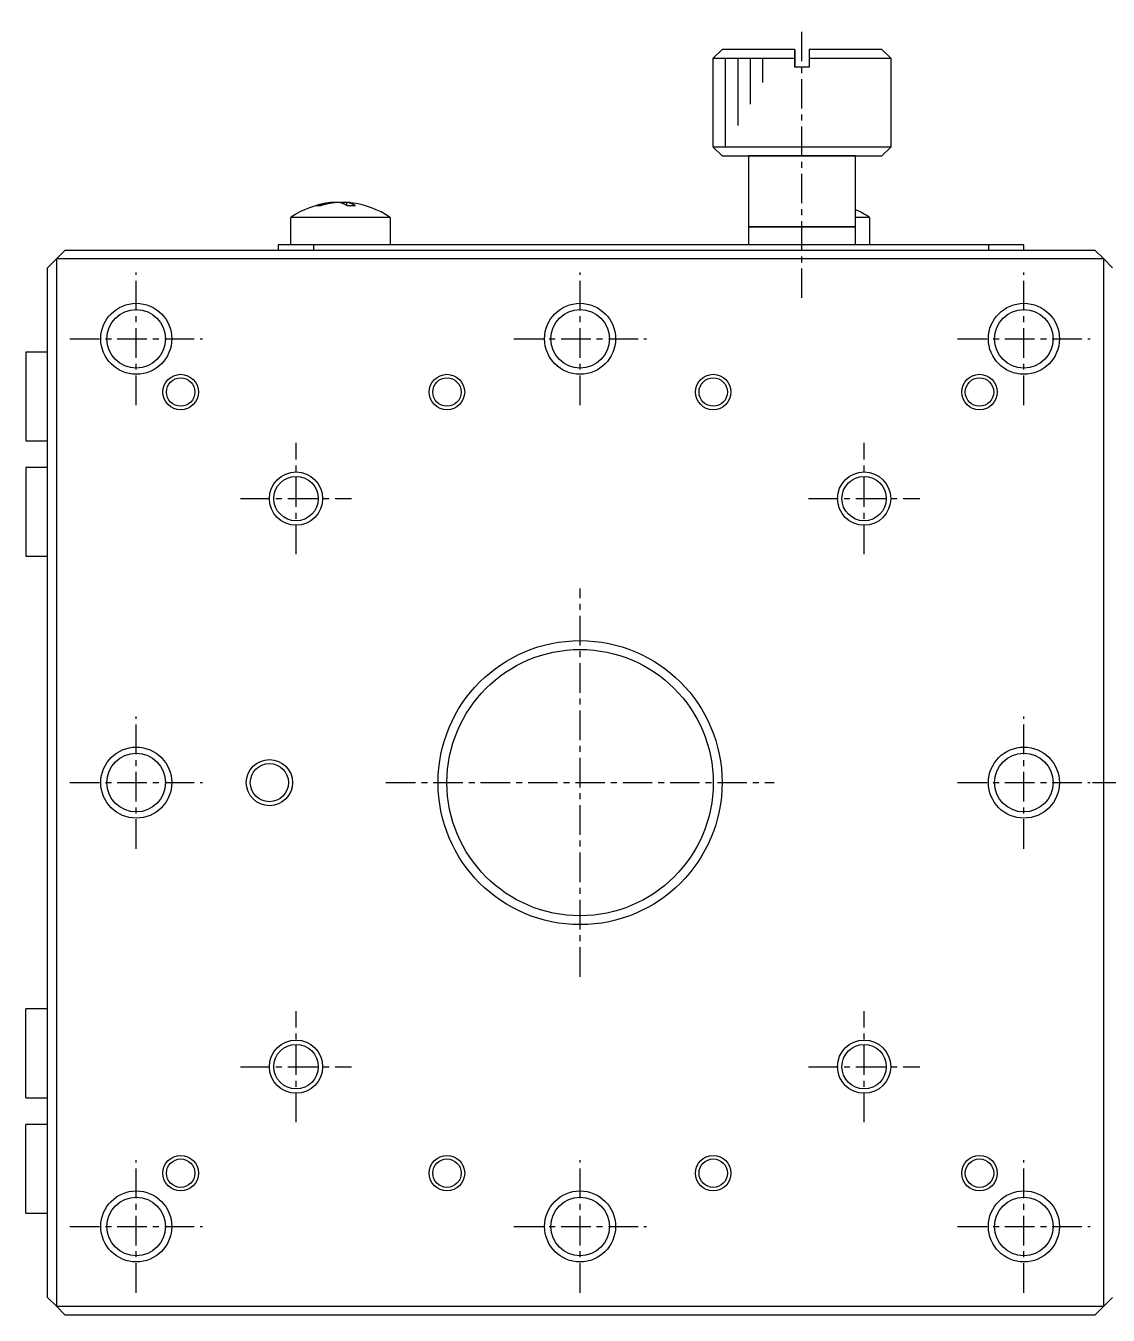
# Model space of a CAD drawing. Extents: x 92 to 449, y 62 to 331.
# Drawn here: x 160.5 to 206.2, y 157.8 to 212.3 of the extents above; entities that cross this region are included whole.
import ezdxf

# ---------------------------------------------------------------- set-up
doc = ezdxf.new("R2010")
doc.units = 0
doc.linetypes.add('CENTER', pattern=[2, 1.25, -0.25, 0.25, -0.25])
doc.layers.get('0').update_dxf_attribs({"linetype": 'CONTINUOUS'})

msp = doc.modelspace()

# ---------------------------------------------------------------- linework, layer by layer
at = {"color": 1, "linetype": 'CENTER'}
for p, q in [((193.301, 200.808), (193.301, 212.308)), ((165.176, 196.283), (165.176, 201.883)), ((183.926, 196.283), (183.926, 201.883)), ((202.676, 196.283), (202.676, 201.883)), ((162.376, 199.083), (167.976, 199.083)), ((181.126, 199.083), (186.726, 199.083)), ((199.876, 199.083), (205.476, 199.083)), ((171.926, 189.983), (171.926, 194.683)), ((195.926, 189.983), (195.926, 194.683)), ((169.576, 192.333), (174.276, 192.333)), ((193.576, 192.333), (198.276, 192.333)), ((183.926, 172.133), (183.926, 188.533)), ((165.176, 177.533), (165.176, 183.133)), ((202.676, 177.533), (202.676, 183.133)), ((162.376, 180.333), (167.976, 180.333)), ((175.726, 180.333), (192.126, 180.333)), ((199.876, 180.333), (205.476, 180.333)), ((205.576, 180.333), (253.026, 180.333)), ((171.926, 165.983), (171.926, 170.683)), ((195.926, 165.983), (195.926, 170.683)), ((169.576, 168.333), (174.276, 168.333)), ((193.576, 168.333), (198.276, 168.333)), ((165.176, 158.783), (165.176, 164.383)), ((183.926, 158.783), (183.926, 164.383)), ((202.676, 158.783), (202.676, 164.383)), ((162.376, 161.583), (167.976, 161.583)), ((181.126, 161.583), (186.726, 161.583)), ((199.876, 161.583), (205.476, 161.583))]:
    msp.add_line(p, q, dxfattribs=at)
at = {"color": 7, "linetype": 'CONTINUOUS'}
for p, q in [((189.551, 210.933), (189.926, 211.308)), ((189.551, 210.933), (193.001, 210.933)), ((189.551, 207.183), (189.551, 210.933)), ((193.001, 211.308), (189.926, 211.308)), ((193.001, 211.308), (193.001, 210.933)), ((193.001, 210.933), (193.001, 211.308)), ((193.001, 210.933), (193.001, 210.558)), ((193.001, 210.558), (193.001, 210.933)), ((196.676, 211.308), (193.601, 211.308)), ((193.601, 211.308), (193.601, 210.933)), ((193.601, 210.933), (197.051, 210.933)), ((193.601, 210.933), (193.601, 210.558)), ((196.676, 211.308), (197.051, 210.933)), ((197.051, 210.933), (197.051, 207.183)), ((193.601, 210.558), (193.001, 210.558)), ((193.301, 207.183), (189.551, 207.183)), ((189.926, 206.808), (189.551, 207.183)), ((197.051, 207.183), (193.301, 207.183)), ((197.051, 207.183), (196.676, 206.808)), ((189.926, 206.808), (191.051, 206.808)), ((189.926, 206.808), (193.301, 206.808)), ((191.051, 203.808), (191.051, 206.808)), ((191.051, 206.808), (195.551, 206.808)), ((193.301, 206.808), (191.051, 206.808)), ((195.551, 206.808), (193.301, 206.808)), ((193.301, 206.808), (196.676, 206.808)), ((195.551, 206.808), (195.551, 203.808)), ((195.551, 206.808), (196.676, 206.808)), ((173.54, 204.847), (173.54, 204.833)), ((173.89, 204.847), (173.89, 204.805)), ((174.062, 204.847), (174.062, 204.72)), ((171.701, 203.058), (171.701, 204.214)), ((171.916, 204.214), (171.701, 204.214)), ((175.901, 204.214), (171.916, 204.214)), ((175.901, 204.214), (175.901, 203.058)), ((191.051, 203.058), (191.051, 203.808)), ((191.051, 203.808), (193.301, 203.808)), ((193.301, 203.808), (191.051, 203.808)), ((193.301, 203.808), (195.551, 203.808)), ((195.551, 203.808), (193.301, 203.808)), ((196.151, 204.214), (195.551, 204.214)), ((195.551, 203.808), (195.551, 203.058)), ((196.151, 204.214), (196.151, 203.058)), ((161.801, 202.458), (162.176, 202.833)), ((162.176, 202.833), (205.676, 202.833)), ((172.676, 203.058), (171.176, 203.058)), ((171.176, 203.058), (171.176, 202.833)), ((172.863, 203.058), (172.676, 203.058)), ((174.738, 203.058), (172.863, 203.058)), ((201.176, 203.058), (174.738, 203.058)), ((202.676, 203.058), (201.176, 203.058)), ((202.676, 202.833), (202.676, 203.058)), ((205.676, 202.833), (206.051, 202.458)), ((161.426, 202.083), (161.801, 202.458)), ((206.051, 202.458), (161.801, 202.458)), ((161.801, 202.458), (161.801, 158.208)), ((206.051, 158.208), (206.051, 202.458)), ((206.051, 202.458), (206.426, 202.083)), ((161.426, 197.414), (161.426, 202.083)), ((161.426, 198.52), (160.509, 198.52)), ((160.509, 198.52), (160.509, 194.77)), ((161.426, 195.876), (161.426, 197.414)), ((161.426, 192.539), (161.426, 195.876)), ((160.509, 194.77), (161.426, 194.77)), ((161.426, 193.645), (160.509, 193.645)), ((160.509, 193.645), (160.509, 191.77)), ((161.426, 191.001), (161.426, 192.539)), ((160.509, 191.77), (160.509, 189.895)), ((161.426, 169.664), (161.426, 191.001)), ((160.509, 189.895), (161.426, 189.895)), ((161.426, 170.77), (160.509, 170.77)), ((160.509, 168.895), (160.509, 170.77)), ((161.426, 168.126), (161.426, 169.664)), ((160.509, 167.02), (160.509, 168.895)), ((161.426, 164.789), (161.426, 168.126)), ((160.509, 167.02), (161.426, 167.02)), ((161.426, 165.895), (160.509, 165.895)), ((160.509, 162.145), (160.509, 165.895)), ((161.426, 163.251), (161.426, 164.789)), ((161.426, 158.583), (161.426, 163.251)), ((160.509, 162.145), (161.426, 162.145)), ((161.801, 158.208), (161.426, 158.583)), ((206.426, 158.583), (206.051, 158.208)), ((161.801, 158.208), (206.051, 158.208)), ((162.176, 157.833), (161.801, 158.208)), ((206.051, 158.208), (205.676, 157.833)), ((205.676, 157.833), (162.176, 157.833))]:
    msp.add_line(p, q, dxfattribs=at)
at = {"color": 3, "linetype": 'CONTINUOUS'}
for p, q in [((190.076, 207.183), (190.076, 210.933)), ((190.601, 208.092), (190.601, 210.933)), ((191.126, 209.001), (191.126, 210.933)), ((191.651, 209.911), (191.651, 210.933)), ((172.676, 202.833), (172.676, 203.058)), ((201.176, 203.058), (201.176, 202.833))]:
    msp.add_line(p, q, dxfattribs=at)
at = {"color": 7, "linetype": 'CONTINUOUS'}
for points in [[(173.359, 204.832, 0), (173.354, 204.831, 0), (173.35, 204.83, 0), (173.345, 204.83, 0), (173.34, 204.829, 0), (173.336, 204.829, 0), (173.331, 204.828, 0), (173.326, 204.827, 0), (173.322, 204.827, 0), (173.317, 204.826, 0), (173.312, 204.826, 0), (173.308, 204.825, 0), (173.303, 204.824, 0), (173.299, 204.824, 0), (173.294, 204.823, 0), (173.289, 204.822, 0), (173.285, 204.822, 0), (173.28, 204.821, 0), (173.275, 204.82, 0), (173.271, 204.82, 0), (173.266, 204.819, 0), (173.261, 204.818, 0), (173.257, 204.818, 0), (173.252, 204.817, 0), (173.248, 204.816, 0), (173.243, 204.815, 0), (173.238, 204.815, 0), (173.234, 204.814, 0), (173.229, 204.813, 0), (173.224, 204.813, 0), (173.22, 204.812, 0), (173.215, 204.811, 0), (173.211, 204.81, 0), (173.206, 204.809, 0), (173.201, 204.809, 0), (173.197, 204.808, 0), (173.192, 204.807, 0), (173.188, 204.806, 0), (173.183, 204.805, 0), (173.178, 204.805, 0), (173.174, 204.804, 0), (173.169, 204.803, 0), (173.164, 204.802, 0), (173.16, 204.801, 0), (173.155, 204.8, 0), (173.151, 204.799, 0), (173.146, 204.799, 0), (173.141, 204.798, 0), (173.137, 204.797, 0), (173.132, 204.796, 0), (173.128, 204.795, 0), (173.123, 204.794, 0), (173.118, 204.793, 0), (173.114, 204.792, 0), (173.109, 204.791, 0), (173.105, 204.79, 0), (173.1, 204.789, 0), (173.095, 204.788, 0), (173.091, 204.787, 0), (173.086, 204.787, 0), (173.082, 204.786, 0), (173.077, 204.785, 0), (173.073, 204.784, 0), (173.068, 204.783, 0), (173.063, 204.782, 0), (173.059, 204.781, 0), (173.054, 204.78, 0), (173.05, 204.778, 0), (173.045, 204.777, 0), (173.04, 204.776, 0), (173.036, 204.775, 0), (173.031, 204.774, 0), (173.027, 204.773, 0), (173.022, 204.772, 0), (173.018, 204.771, 0), (173.013, 204.77, 0), (173.008, 204.769, 0), (173.004, 204.768, 0), (172.999, 204.767, 0), (172.995, 204.766, 0), (172.99, 204.764, 0), (172.986, 204.763, 0), (172.981, 204.762, 0), (172.977, 204.761, 0), (172.972, 204.76, 0), (172.967, 204.759, 0), (172.963, 204.758, 0), (172.958, 204.756, 0), (172.954, 204.755, 0), (172.949, 204.754, 0), (172.945, 204.753, 0), (172.94, 204.752, 0), (172.936, 204.751, 0), (172.931, 204.749, 0), (172.926, 204.748, 0), (172.922, 204.747, 0), (172.917, 204.746, 0), (172.913, 204.744, 0), (172.908, 204.743, 0), (172.904, 204.742, 0), (172.899, 204.741, 0), (172.895, 204.739, 0), (172.89, 204.738, 0), (172.886, 204.737, 0), (172.881, 204.736, 0), (172.877, 204.734, 0), (172.872, 204.733, 0), (172.868, 204.732, 0), (172.863, 204.73, 0), (172.859, 204.729, 0), (172.854, 204.728, 0), (172.849, 204.726, 0), (172.845, 204.725, 0), (172.84, 204.724, 0), (172.836, 204.722, 0), (172.831, 204.721, 0), (172.827, 204.72, 0), (172.822, 204.718, 0), (172.818, 204.717, 0), (172.813, 204.715, 0), (172.809, 204.714, 0), (172.804, 204.713, 0), (172.8, 204.711, 0), (172.795, 204.71, 0), (172.791, 204.708, 0), (172.786, 204.707, 0), (172.782, 204.705, 0), (172.777, 204.704, 0), (172.773, 204.703, 0)], [(173.712, 204.847, 0), (173.706, 204.847, 0), (173.7, 204.847, 0), (173.694, 204.846, 0), (173.687, 204.846, 0), (173.681, 204.846, 0), (173.675, 204.845, 0), (173.669, 204.845, 0), (173.663, 204.844, 0), (173.657, 204.844, 0), (173.651, 204.843, 0), (173.645, 204.843, 0), (173.639, 204.842, 0), (173.633, 204.842, 0), (173.627, 204.841, 0), (173.621, 204.841, 0), (173.615, 204.84, 0), (173.608, 204.84, 0), (173.602, 204.839, 0), (173.596, 204.839, 0), (173.59, 204.838, 0), (173.584, 204.837, 0), (173.578, 204.837, 0), (173.572, 204.836, 0), (173.566, 204.835, 0), (173.56, 204.835, 0), (173.554, 204.834, 0), (173.548, 204.833, 0), (173.542, 204.833, 0), (173.536, 204.832, 0), (173.53, 204.831, 0), (173.524, 204.831, 0), (173.518, 204.83, 0), (173.512, 204.829, 0), (173.505, 204.828, 0), (173.499, 204.828, 0), (173.493, 204.827, 0), (173.487, 204.826, 0), (173.481, 204.825, 0), (173.475, 204.824, 0), (173.469, 204.824, 0), (173.463, 204.823, 0), (173.457, 204.822, 0), (173.451, 204.821, 0), (173.445, 204.82, 0), (173.439, 204.819, 0), (173.433, 204.818, 0), (173.427, 204.817, 0), (173.421, 204.816, 0), (173.415, 204.815, 0), (173.409, 204.814, 0), (173.403, 204.814, 0), (173.397, 204.813, 0), (173.391, 204.812, 0), (173.385, 204.811, 0), (173.379, 204.81, 0), (173.373, 204.808, 0), (173.367, 204.807, 0), (173.361, 204.806, 0), (173.355, 204.805, 0), (173.349, 204.804, 0), (173.343, 204.803, 0), (173.337, 204.802, 0), (173.331, 204.801, 0), (173.325, 204.8, 0), (173.319, 204.799, 0), (173.313, 204.797, 0), (173.307, 204.796, 0), (173.301, 204.795, 0), (173.295, 204.794, 0), (173.289, 204.793, 0), (173.283, 204.792, 0), (173.277, 204.79, 0), (173.271, 204.789, 0), (173.265, 204.788, 0), (173.259, 204.787, 0), (173.253, 204.785, 0), (173.247, 204.784, 0), (173.241, 204.783, 0), (173.235, 204.781, 0), (173.229, 204.78, 0), (173.223, 204.779, 0), (173.217, 204.777, 0), (173.211, 204.776, 0), (173.205, 204.775, 0), (173.199, 204.773, 0), (173.193, 204.772, 0), (173.187, 204.77, 0), (173.181, 204.769, 0), (173.175, 204.768, 0), (173.169, 204.766, 0), (173.163, 204.765, 0), (173.157, 204.763, 0), (173.151, 204.762, 0), (173.145, 204.76, 0), (173.14, 204.759, 0), (173.134, 204.757, 0), (173.128, 204.756, 0), (173.122, 204.754, 0), (173.116, 204.753, 0), (173.11, 204.751, 0), (173.104, 204.75, 0), (173.098, 204.748, 0), (173.092, 204.746, 0), (173.086, 204.745, 0), (173.08, 204.743, 0), (173.074, 204.741, 0), (173.069, 204.74, 0), (173.063, 204.738, 0), (173.057, 204.737, 0), (173.051, 204.735, 0), (173.045, 204.733, 0), (173.039, 204.731, 0), (173.033, 204.73, 0), (173.027, 204.728, 0), (173.021, 204.726, 0), (173.015, 204.724, 0), (173.01, 204.723, 0), (173.004, 204.721, 0), (172.998, 204.719, 0), (172.992, 204.717, 0), (172.986, 204.716, 0), (172.98, 204.714, 0), (172.974, 204.712, 0), (172.969, 204.71, 0), (172.963, 204.708, 0), (172.957, 204.706, 0), (172.951, 204.704, 0), (172.945, 204.703, 0)], [(173.54, 204.847, 0), (173.538, 204.847, 0), (173.537, 204.847, 0), (173.535, 204.847, 0), (173.534, 204.847, 0), (173.533, 204.847, 0), (173.531, 204.847, 0), (173.53, 204.847, 0), (173.528, 204.847, 0), (173.527, 204.847, 0), (173.525, 204.847, 0), (173.524, 204.847, 0), (173.523, 204.846, 0), (173.521, 204.846, 0), (173.52, 204.846, 0), (173.518, 204.846, 0), (173.517, 204.846, 0), (173.516, 204.846, 0), (173.514, 204.846, 0), (173.513, 204.846, 0), (173.511, 204.846, 0), (173.51, 204.846, 0), (173.508, 204.845, 0), (173.507, 204.845, 0), (173.506, 204.845, 0), (173.504, 204.845, 0), (173.503, 204.845, 0), (173.501, 204.845, 0), (173.5, 204.845, 0), (173.499, 204.845, 0), (173.497, 204.845, 0), (173.496, 204.845, 0), (173.494, 204.844, 0), (173.493, 204.844, 0), (173.492, 204.844, 0), (173.49, 204.844, 0), (173.489, 204.844, 0), (173.487, 204.844, 0), (173.486, 204.844, 0), (173.484, 204.844, 0), (173.483, 204.844, 0), (173.482, 204.844, 0), (173.48, 204.843, 0), (173.479, 204.843, 0), (173.477, 204.843, 0), (173.476, 204.843, 0), (173.475, 204.843, 0), (173.473, 204.843, 0), (173.472, 204.843, 0), (173.47, 204.843, 0), (173.469, 204.843, 0), (173.467, 204.842, 0), (173.466, 204.842, 0), (173.465, 204.842, 0), (173.463, 204.842, 0), (173.462, 204.842, 0), (173.46, 204.842, 0), (173.459, 204.842, 0), (173.458, 204.842, 0), (173.456, 204.841, 0), (173.455, 204.841, 0), (173.453, 204.841, 0), (173.452, 204.841, 0), (173.451, 204.841, 0), (173.449, 204.841, 0), (173.448, 204.841, 0), (173.446, 204.841, 0), (173.445, 204.84, 0), (173.443, 204.84, 0), (173.442, 204.84, 0), (173.441, 204.84, 0), (173.439, 204.84, 0), (173.438, 204.84, 0), (173.436, 204.84, 0), (173.435, 204.84, 0), (173.434, 204.839, 0), (173.432, 204.839, 0), (173.431, 204.839, 0), (173.429, 204.839, 0), (173.428, 204.839, 0), (173.427, 204.839, 0), (173.425, 204.839, 0), (173.424, 204.838, 0), (173.422, 204.838, 0), (173.421, 204.838, 0), (173.419, 204.838, 0), (173.418, 204.838, 0), (173.417, 204.838, 0), (173.415, 204.838, 0), (173.414, 204.838, 0), (173.412, 204.837, 0), (173.411, 204.837, 0), (173.41, 204.837, 0), (173.408, 204.837, 0), (173.407, 204.837, 0), (173.405, 204.837, 0), (173.404, 204.837, 0), (173.403, 204.836, 0), (173.401, 204.836, 0), (173.4, 204.836, 0), (173.398, 204.836, 0), (173.397, 204.836, 0), (173.396, 204.836, 0), (173.394, 204.835, 0), (173.393, 204.835, 0), (173.391, 204.835, 0), (173.39, 204.835, 0), (173.388, 204.835, 0), (173.387, 204.835, 0), (173.386, 204.835, 0), (173.384, 204.834, 0), (173.383, 204.834, 0), (173.381, 204.834, 0), (173.38, 204.834, 0), (173.379, 204.834, 0), (173.377, 204.834, 0), (173.376, 204.833, 0), (173.374, 204.833, 0), (173.373, 204.833, 0), (173.372, 204.833, 0), (173.37, 204.833, 0), (173.369, 204.833, 0), (173.367, 204.833, 0), (173.366, 204.832, 0), (173.365, 204.832, 0), (173.363, 204.832, 0), (173.362, 204.832, 0), (173.36, 204.832, 0), (173.359, 204.832, 0)], [(174.089, 204.703, 0), (174.086, 204.704, 0), (174.083, 204.706, 0), (174.08, 204.708, 0), (174.077, 204.71, 0), (174.074, 204.712, 0), (174.072, 204.714, 0), (174.069, 204.716, 0), (174.066, 204.717, 0), (174.063, 204.719, 0), (174.06, 204.721, 0), (174.057, 204.723, 0), (174.054, 204.724, 0), (174.051, 204.726, 0), (174.048, 204.728, 0), (174.046, 204.73, 0), (174.043, 204.731, 0), (174.04, 204.733, 0), (174.037, 204.735, 0), (174.034, 204.737, 0), (174.031, 204.738, 0), (174.028, 204.74, 0), (174.025, 204.741, 0), (174.022, 204.743, 0), (174.019, 204.745, 0), (174.017, 204.746, 0), (174.014, 204.748, 0), (174.011, 204.75, 0), (174.008, 204.751, 0), (174.005, 204.753, 0), (174.002, 204.754, 0), (173.999, 204.756, 0), (173.996, 204.757, 0), (173.993, 204.759, 0), (173.99, 204.76, 0), (173.987, 204.762, 0), (173.984, 204.763, 0), (173.982, 204.765, 0), (173.979, 204.766, 0), (173.976, 204.768, 0), (173.973, 204.769, 0), (173.97, 204.77, 0), (173.967, 204.772, 0), (173.964, 204.773, 0), (173.961, 204.775, 0), (173.958, 204.776, 0), (173.955, 204.777, 0), (173.952, 204.779, 0), (173.949, 204.78, 0), (173.946, 204.781, 0), (173.943, 204.783, 0), (173.94, 204.784, 0), (173.938, 204.785, 0), (173.935, 204.787, 0), (173.932, 204.788, 0), (173.929, 204.789, 0), (173.926, 204.79, 0), (173.923, 204.792, 0), (173.92, 204.793, 0), (173.917, 204.794, 0), (173.914, 204.795, 0), (173.911, 204.796, 0), (173.908, 204.797, 0), (173.905, 204.799, 0), (173.902, 204.8, 0), (173.899, 204.801, 0), (173.896, 204.802, 0), (173.893, 204.803, 0), (173.89, 204.804, 0), (173.887, 204.805, 0), (173.884, 204.806, 0), (173.881, 204.807, 0), (173.879, 204.808, 0), (173.876, 204.81, 0), (173.873, 204.811, 0), (173.87, 204.812, 0), (173.867, 204.813, 0), (173.864, 204.814, 0), (173.861, 204.814, 0), (173.858, 204.815, 0), (173.855, 204.816, 0), (173.852, 204.817, 0), (173.849, 204.818, 0), (173.846, 204.819, 0), (173.843, 204.82, 0), (173.84, 204.821, 0), (173.837, 204.822, 0), (173.834, 204.823, 0), (173.831, 204.824, 0), (173.828, 204.824, 0), (173.825, 204.825, 0), (173.822, 204.826, 0), (173.819, 204.827, 0), (173.816, 204.828, 0), (173.813, 204.828, 0), (173.81, 204.829, 0), (173.807, 204.83, 0), (173.804, 204.831, 0), (173.801, 204.831, 0), (173.798, 204.832, 0), (173.795, 204.833, 0), (173.792, 204.833, 0), (173.789, 204.834, 0), (173.786, 204.835, 0), (173.783, 204.835, 0), (173.78, 204.836, 0), (173.777, 204.837, 0), (173.774, 204.837, 0), (173.771, 204.838, 0), (173.769, 204.839, 0), (173.766, 204.839, 0), (173.763, 204.84, 0), (173.76, 204.84, 0), (173.757, 204.841, 0), (173.754, 204.841, 0), (173.751, 204.842, 0), (173.748, 204.842, 0), (173.745, 204.843, 0), (173.742, 204.843, 0), (173.739, 204.844, 0), (173.736, 204.844, 0), (173.733, 204.845, 0), (173.73, 204.845, 0), (173.727, 204.846, 0), (173.724, 204.846, 0), (173.721, 204.846, 0), (173.718, 204.847, 0), (173.715, 204.847, 0), (173.712, 204.847, 0)], [(173.89, 204.847, 0), (173.889, 204.847, 0), (173.888, 204.847, 0), (173.887, 204.847, 0), (173.887, 204.847, 0), (173.886, 204.847, 0), (173.885, 204.847, 0), (173.885, 204.847, 0), (173.884, 204.847, 0), (173.883, 204.847, 0), (173.883, 204.847, 0), (173.882, 204.847, 0), (173.881, 204.846, 0), (173.88, 204.846, 0), (173.88, 204.846, 0), (173.879, 204.846, 0), (173.878, 204.846, 0), (173.878, 204.846, 0), (173.877, 204.846, 0), (173.876, 204.846, 0), (173.876, 204.846, 0), (173.875, 204.846, 0), (173.874, 204.845, 0), (173.874, 204.845, 0), (173.873, 204.845, 0), (173.872, 204.845, 0), (173.871, 204.845, 0), (173.871, 204.845, 0), (173.87, 204.845, 0), (173.869, 204.845, 0), (173.869, 204.845, 0), (173.868, 204.845, 0), (173.867, 204.844, 0), (173.867, 204.844, 0), (173.866, 204.844, 0), (173.865, 204.844, 0), (173.864, 204.844, 0), (173.864, 204.844, 0), (173.863, 204.844, 0), (173.862, 204.844, 0), (173.862, 204.844, 0), (173.861, 204.844, 0), (173.86, 204.843, 0), (173.86, 204.843, 0), (173.859, 204.843, 0), (173.858, 204.843, 0), (173.858, 204.843, 0), (173.857, 204.843, 0), (173.856, 204.843, 0), (173.855, 204.843, 0), (173.855, 204.843, 0), (173.854, 204.842, 0), (173.853, 204.842, 0), (173.853, 204.842, 0), (173.852, 204.842, 0), (173.851, 204.842, 0), (173.851, 204.842, 0), (173.85, 204.842, 0), (173.849, 204.842, 0), (173.849, 204.841, 0), (173.848, 204.841, 0), (173.847, 204.841, 0), (173.846, 204.841, 0), (173.846, 204.841, 0), (173.845, 204.841, 0), (173.844, 204.841, 0), (173.844, 204.841, 0), (173.843, 204.84, 0), (173.842, 204.84, 0), (173.842, 204.84, 0), (173.841, 204.84, 0), (173.84, 204.84, 0), (173.839, 204.84, 0), (173.839, 204.84, 0), (173.838, 204.84, 0), (173.837, 204.839, 0), (173.837, 204.839, 0), (173.836, 204.839, 0), (173.835, 204.839, 0), (173.835, 204.839, 0), (173.834, 204.839, 0), (173.833, 204.839, 0), (173.833, 204.838, 0), (173.832, 204.838, 0), (173.831, 204.838, 0), (173.83, 204.838, 0), (173.83, 204.838, 0), (173.829, 204.838, 0), (173.828, 204.838, 0), (173.828, 204.838, 0), (173.827, 204.837, 0), (173.826, 204.837, 0), (173.826, 204.837, 0), (173.825, 204.837, 0), (173.824, 204.837, 0), (173.824, 204.837, 0), (173.823, 204.837, 0), (173.822, 204.836, 0), (173.821, 204.836, 0), (173.821, 204.836, 0), (173.82, 204.836, 0), (173.819, 204.836, 0), (173.819, 204.836, 0), (173.818, 204.835, 0), (173.817, 204.835, 0), (173.817, 204.835, 0), (173.816, 204.835, 0), (173.815, 204.835, 0), (173.815, 204.835, 0), (173.814, 204.835, 0), (173.813, 204.834, 0), (173.812, 204.834, 0), (173.812, 204.834, 0), (173.811, 204.834, 0), (173.81, 204.834, 0), (173.81, 204.834, 0), (173.809, 204.833, 0), (173.808, 204.833, 0), (173.808, 204.833, 0), (173.807, 204.833, 0), (173.806, 204.833, 0), (173.805, 204.833, 0), (173.805, 204.833, 0), (173.804, 204.832, 0), (173.803, 204.832, 0), (173.803, 204.832, 0), (173.802, 204.832, 0), (173.801, 204.832, 0), (173.801, 204.832, 0)], [(174.062, 204.833, 0), (174.06, 204.833, 0), (174.059, 204.833, 0), (174.058, 204.833, 0), (174.056, 204.833, 0), (174.055, 204.833, 0), (174.054, 204.833, 0), (174.052, 204.834, 0), (174.051, 204.834, 0), (174.05, 204.834, 0), (174.048, 204.834, 0), (174.047, 204.834, 0), (174.046, 204.834, 0), (174.044, 204.834, 0), (174.043, 204.835, 0), (174.042, 204.835, 0), (174.04, 204.835, 0), (174.039, 204.835, 0), (174.038, 204.835, 0), (174.036, 204.835, 0), (174.035, 204.835, 0), (174.033, 204.836, 0), (174.032, 204.836, 0), (174.031, 204.836, 0), (174.029, 204.836, 0), (174.028, 204.836, 0), (174.027, 204.836, 0), (174.025, 204.836, 0), (174.024, 204.837, 0), (174.023, 204.837, 0), (174.021, 204.837, 0), (174.02, 204.837, 0), (174.019, 204.837, 0), (174.017, 204.837, 0), (174.016, 204.837, 0), (174.015, 204.838, 0), (174.013, 204.838, 0), (174.012, 204.838, 0), (174.011, 204.838, 0), (174.009, 204.838, 0), (174.008, 204.838, 0), (174.007, 204.838, 0), (174.005, 204.839, 0), (174.004, 204.839, 0), (174.003, 204.839, 0), (174.001, 204.839, 0), (174, 204.839, 0), (173.999, 204.839, 0), (173.997, 204.839, 0), (173.996, 204.839, 0), (173.995, 204.84, 0), (173.993, 204.84, 0), (173.992, 204.84, 0), (173.99, 204.84, 0), (173.989, 204.84, 0), (173.988, 204.84, 0), (173.986, 204.84, 0), (173.985, 204.84, 0), (173.984, 204.841, 0), (173.982, 204.841, 0), (173.981, 204.841, 0), (173.98, 204.841, 0), (173.978, 204.841, 0), (173.977, 204.841, 0), (173.976, 204.841, 0), (173.974, 204.841, 0), (173.973, 204.841, 0), (173.972, 204.842, 0), (173.97, 204.842, 0), (173.969, 204.842, 0), (173.968, 204.842, 0), (173.966, 204.842, 0), (173.965, 204.842, 0), (173.964, 204.842, 0), (173.962, 204.842, 0), (173.961, 204.842, 0), (173.96, 204.843, 0), (173.958, 204.843, 0), (173.957, 204.843, 0), (173.956, 204.843, 0), (173.954, 204.843, 0), (173.953, 204.843, 0), (173.951, 204.843, 0), (173.95, 204.843, 0), (173.949, 204.843, 0), (173.947, 204.844, 0), (173.946, 204.844, 0), (173.945, 204.844, 0), (173.943, 204.844, 0), (173.942, 204.844, 0), (173.941, 204.844, 0), (173.939, 204.844, 0), (173.938, 204.844, 0), (173.937, 204.844, 0), (173.935, 204.844, 0), (173.934, 204.845, 0), (173.933, 204.845, 0), (173.931, 204.845, 0), (173.93, 204.845, 0), (173.929, 204.845, 0), (173.927, 204.845, 0), (173.926, 204.845, 0), (173.925, 204.845, 0), (173.923, 204.845, 0), (173.922, 204.845, 0), (173.921, 204.846, 0), (173.919, 204.846, 0), (173.918, 204.846, 0), (173.916, 204.846, 0), (173.915, 204.846, 0), (173.914, 204.846, 0), (173.912, 204.846, 0), (173.911, 204.846, 0), (173.91, 204.846, 0), (173.908, 204.846, 0), (173.907, 204.846, 0), (173.906, 204.846, 0), (173.904, 204.847, 0), (173.903, 204.847, 0), (173.902, 204.847, 0), (173.9, 204.847, 0), (173.899, 204.847, 0), (173.898, 204.847, 0), (173.896, 204.847, 0), (173.895, 204.847, 0), (173.894, 204.847, 0), (173.892, 204.847, 0), (173.891, 204.847, 0), (173.89, 204.847, 0)], [(174.439, 204.703, 0), (174.436, 204.704, 0), (174.433, 204.706, 0), (174.43, 204.708, 0), (174.427, 204.71, 0), (174.424, 204.712, 0), (174.422, 204.714, 0), (174.419, 204.716, 0), (174.416, 204.717, 0), (174.413, 204.719, 0), (174.41, 204.721, 0), (174.407, 204.723, 0), (174.404, 204.724, 0), (174.401, 204.726, 0), (174.398, 204.728, 0), (174.396, 204.73, 0), (174.393, 204.731, 0), (174.39, 204.733, 0), (174.387, 204.735, 0), (174.384, 204.737, 0), (174.381, 204.738, 0), (174.378, 204.74, 0), (174.375, 204.741, 0), (174.372, 204.743, 0), (174.369, 204.745, 0), (174.366, 204.746, 0), (174.364, 204.748, 0), (174.361, 204.75, 0), (174.358, 204.751, 0), (174.355, 204.753, 0), (174.352, 204.754, 0), (174.349, 204.756, 0), (174.346, 204.757, 0), (174.343, 204.759, 0), (174.34, 204.76, 0), (174.337, 204.762, 0), (174.334, 204.763, 0), (174.331, 204.765, 0), (174.329, 204.766, 0), (174.326, 204.768, 0), (174.323, 204.769, 0), (174.32, 204.77, 0), (174.317, 204.772, 0), (174.314, 204.773, 0), (174.311, 204.775, 0), (174.308, 204.776, 0), (174.305, 204.777, 0), (174.302, 204.779, 0), (174.299, 204.78, 0), (174.296, 204.781, 0), (174.293, 204.783, 0), (174.29, 204.784, 0), (174.287, 204.785, 0), (174.285, 204.787, 0), (174.282, 204.788, 0), (174.279, 204.789, 0), (174.276, 204.79, 0), (174.273, 204.792, 0), (174.27, 204.793, 0), (174.267, 204.794, 0), (174.264, 204.795, 0), (174.261, 204.796, 0), (174.258, 204.797, 0), (174.255, 204.799, 0), (174.252, 204.8, 0), (174.249, 204.801, 0), (174.246, 204.802, 0), (174.243, 204.803, 0), (174.24, 204.804, 0), (174.237, 204.805, 0), (174.234, 204.806, 0), (174.231, 204.807, 0), (174.228, 204.808, 0), (174.225, 204.81, 0), (174.223, 204.811, 0), (174.22, 204.812, 0), (174.217, 204.813, 0), (174.214, 204.814, 0), (174.211, 204.814, 0), (174.208, 204.815, 0), (174.205, 204.816, 0), (174.202, 204.817, 0), (174.199, 204.818, 0), (174.196, 204.819, 0), (174.193, 204.82, 0), (174.19, 204.821, 0), (174.187, 204.822, 0), (174.184, 204.823, 0), (174.181, 204.824, 0), (174.178, 204.824, 0), (174.175, 204.825, 0), (174.172, 204.826, 0), (174.169, 204.827, 0), (174.166, 204.828, 0), (174.163, 204.828, 0), (174.16, 204.829, 0), (174.157, 204.83, 0), (174.154, 204.831, 0), (174.151, 204.831, 0), (174.148, 204.832, 0), (174.145, 204.833, 0), (174.142, 204.833, 0), (174.139, 204.834, 0), (174.136, 204.835, 0), (174.133, 204.835, 0), (174.13, 204.836, 0), (174.127, 204.837, 0), (174.124, 204.837, 0), (174.121, 204.838, 0), (174.118, 204.839, 0), (174.115, 204.839, 0), (174.112, 204.84, 0), (174.11, 204.84, 0), (174.107, 204.841, 0), (174.104, 204.841, 0), (174.101, 204.842, 0), (174.098, 204.842, 0), (174.095, 204.843, 0), (174.092, 204.843, 0), (174.089, 204.844, 0), (174.086, 204.844, 0), (174.083, 204.845, 0), (174.08, 204.845, 0), (174.077, 204.846, 0), (174.074, 204.846, 0), (174.071, 204.846, 0), (174.068, 204.847, 0), (174.065, 204.847, 0), (174.062, 204.847, 0)], [(174.242, 204.832, 0), (174.241, 204.832, 0), (174.24, 204.832, 0), (174.238, 204.832, 0), (174.237, 204.832, 0), (174.235, 204.832, 0), (174.234, 204.833, 0), (174.233, 204.833, 0), (174.231, 204.833, 0), (174.23, 204.833, 0), (174.228, 204.833, 0), (174.227, 204.833, 0), (174.225, 204.833, 0), (174.224, 204.834, 0), (174.223, 204.834, 0), (174.221, 204.834, 0), (174.22, 204.834, 0), (174.218, 204.834, 0), (174.217, 204.834, 0), (174.216, 204.835, 0), (174.214, 204.835, 0), (174.213, 204.835, 0), (174.211, 204.835, 0), (174.21, 204.835, 0), (174.209, 204.835, 0), (174.207, 204.835, 0), (174.206, 204.836, 0), (174.204, 204.836, 0), (174.203, 204.836, 0), (174.202, 204.836, 0), (174.2, 204.836, 0), (174.199, 204.836, 0), (174.197, 204.837, 0), (174.196, 204.837, 0), (174.194, 204.837, 0), (174.193, 204.837, 0), (174.192, 204.837, 0), (174.19, 204.837, 0), (174.189, 204.837, 0), (174.187, 204.838, 0), (174.186, 204.838, 0), (174.185, 204.838, 0), (174.183, 204.838, 0), (174.182, 204.838, 0), (174.18, 204.838, 0), (174.179, 204.838, 0), (174.178, 204.838, 0), (174.176, 204.839, 0), (174.175, 204.839, 0), (174.173, 204.839, 0), (174.172, 204.839, 0), (174.17, 204.839, 0), (174.169, 204.839, 0), (174.168, 204.839, 0), (174.166, 204.84, 0), (174.165, 204.84, 0), (174.163, 204.84, 0), (174.162, 204.84, 0), (174.161, 204.84, 0), (174.159, 204.84, 0), (174.158, 204.84, 0), (174.156, 204.84, 0), (174.155, 204.841, 0), (174.154, 204.841, 0), (174.152, 204.841, 0), (174.151, 204.841, 0), (174.149, 204.841, 0), (174.148, 204.841, 0), (174.146, 204.841, 0), (174.145, 204.841, 0), (174.144, 204.842, 0), (174.142, 204.842, 0), (174.141, 204.842, 0), (174.139, 204.842, 0), (174.138, 204.842, 0), (174.137, 204.842, 0), (174.135, 204.842, 0), (174.134, 204.842, 0), (174.132, 204.843, 0), (174.131, 204.843, 0), (174.13, 204.843, 0), (174.128, 204.843, 0), (174.127, 204.843, 0), (174.125, 204.843, 0), (174.124, 204.843, 0), (174.122, 204.843, 0), (174.121, 204.843, 0), (174.12, 204.844, 0), (174.118, 204.844, 0), (174.117, 204.844, 0), (174.115, 204.844, 0), (174.114, 204.844, 0), (174.113, 204.844, 0), (174.111, 204.844, 0), (174.11, 204.844, 0), (174.108, 204.844, 0), (174.107, 204.844, 0), (174.106, 204.845, 0), (174.104, 204.845, 0), (174.103, 204.845, 0), (174.101, 204.845, 0), (174.1, 204.845, 0), (174.098, 204.845, 0), (174.097, 204.845, 0), (174.096, 204.845, 0), (174.094, 204.845, 0), (174.093, 204.845, 0), (174.091, 204.846, 0), (174.09, 204.846, 0), (174.089, 204.846, 0), (174.087, 204.846, 0), (174.086, 204.846, 0), (174.084, 204.846, 0), (174.083, 204.846, 0), (174.081, 204.846, 0), (174.08, 204.846, 0), (174.079, 204.846, 0), (174.077, 204.847, 0), (174.076, 204.847, 0), (174.074, 204.847, 0), (174.073, 204.847, 0), (174.072, 204.847, 0), (174.07, 204.847, 0), (174.069, 204.847, 0), (174.067, 204.847, 0), (174.066, 204.847, 0), (174.065, 204.847, 0), (174.063, 204.847, 0), (174.062, 204.847, 0)], [(172.945, 204.703, 0), (172.944, 204.703, 0), (172.942, 204.703, 0), (172.941, 204.703, 0), (172.94, 204.703, 0), (172.938, 204.703, 0), (172.937, 204.703, 0), (172.935, 204.703, 0), (172.934, 204.704, 0), (172.933, 204.704, 0), (172.931, 204.704, 0), (172.93, 204.704, 0), (172.928, 204.704, 0), (172.927, 204.704, 0), (172.926, 204.704, 0), (172.924, 204.704, 0), (172.923, 204.705, 0), (172.921, 204.705, 0), (172.92, 204.705, 0), (172.919, 204.705, 0), (172.917, 204.705, 0), (172.916, 204.705, 0), (172.914, 204.705, 0), (172.913, 204.705, 0), (172.912, 204.705, 0), (172.91, 204.705, 0), (172.909, 204.706, 0), (172.907, 204.706, 0), (172.906, 204.706, 0), (172.905, 204.706, 0), (172.903, 204.706, 0), (172.902, 204.706, 0), (172.901, 204.706, 0), (172.899, 204.706, 0), (172.898, 204.706, 0), (172.896, 204.706, 0), (172.895, 204.706, 0), (172.894, 204.706, 0), (172.892, 204.706, 0), (172.891, 204.706, 0), (172.89, 204.707, 0), (172.888, 204.707, 0), (172.887, 204.707, 0), (172.885, 204.707, 0), (172.884, 204.707, 0), (172.883, 204.707, 0), (172.881, 204.707, 0), (172.88, 204.707, 0), (172.879, 204.707, 0), (172.877, 204.707, 0), (172.876, 204.707, 0), (172.875, 204.707, 0), (172.873, 204.707, 0), (172.872, 204.707, 0), (172.871, 204.707, 0), (172.869, 204.707, 0), (172.868, 204.707, 0), (172.866, 204.707, 0), (172.865, 204.707, 0), (172.864, 204.707, 0), (172.862, 204.707, 0), (172.861, 204.707, 0), (172.86, 204.707, 0), (172.858, 204.707, 0), (172.857, 204.707, 0), (172.856, 204.707, 0), (172.854, 204.707, 0), (172.853, 204.707, 0), (172.852, 204.707, 0), (172.85, 204.707, 0), (172.849, 204.707, 0), (172.848, 204.707, 0), (172.846, 204.707, 0), (172.845, 204.707, 0), (172.844, 204.707, 0), (172.842, 204.707, 0), (172.841, 204.707, 0), (172.84, 204.707, 0), (172.838, 204.707, 0), (172.837, 204.707, 0), (172.836, 204.707, 0), (172.834, 204.707, 0), (172.833, 204.707, 0), (172.832, 204.707, 0), (172.83, 204.707, 0), (172.829, 204.707, 0), (172.828, 204.707, 0), (172.826, 204.707, 0), (172.825, 204.707, 0), (172.824, 204.706, 0), (172.822, 204.706, 0), (172.821, 204.706, 0), (172.82, 204.706, 0), (172.818, 204.706, 0), (172.817, 204.706, 0), (172.816, 204.706, 0), (172.814, 204.706, 0), (172.813, 204.706, 0), (172.812, 204.706, 0), (172.811, 204.706, 0), (172.809, 204.706, 0), (172.808, 204.706, 0), (172.807, 204.706, 0), (172.805, 204.705, 0), (172.804, 204.705, 0), (172.803, 204.705, 0), (172.801, 204.705, 0), (172.8, 204.705, 0), (172.799, 204.705, 0), (172.797, 204.705, 0), (172.796, 204.705, 0), (172.795, 204.705, 0), (172.794, 204.705, 0), (172.792, 204.704, 0), (172.791, 204.704, 0), (172.79, 204.704, 0), (172.788, 204.704, 0), (172.787, 204.704, 0), (172.786, 204.704, 0), (172.785, 204.704, 0), (172.783, 204.704, 0), (172.782, 204.703, 0), (172.781, 204.703, 0), (172.779, 204.703, 0), (172.778, 204.703, 0), (172.777, 204.703, 0), (172.776, 204.703, 0), (172.774, 204.703, 0), (172.773, 204.703, 0)], [(174.439, 204.703, 0), (174.436, 204.703, 0), (174.433, 204.703, 0), (174.431, 204.703, 0), (174.428, 204.703, 0), (174.425, 204.703, 0), (174.423, 204.703, 0), (174.42, 204.703, 0), (174.417, 204.704, 0), (174.414, 204.704, 0), (174.412, 204.704, 0), (174.409, 204.704, 0), (174.406, 204.704, 0), (174.404, 204.704, 0), (174.401, 204.704, 0), (174.398, 204.704, 0), (174.396, 204.705, 0), (174.393, 204.705, 0), (174.39, 204.705, 0), (174.387, 204.705, 0), (174.385, 204.705, 0), (174.382, 204.705, 0), (174.379, 204.705, 0), (174.377, 204.705, 0), (174.374, 204.705, 0), (174.371, 204.705, 0), (174.368, 204.706, 0), (174.366, 204.706, 0), (174.363, 204.706, 0), (174.36, 204.706, 0), (174.358, 204.706, 0), (174.355, 204.706, 0), (174.352, 204.706, 0), (174.349, 204.706, 0), (174.347, 204.706, 0), (174.344, 204.706, 0), (174.341, 204.706, 0), (174.339, 204.706, 0), (174.336, 204.706, 0), (174.333, 204.706, 0), (174.33, 204.707, 0), (174.328, 204.707, 0), (174.325, 204.707, 0), (174.322, 204.707, 0), (174.319, 204.707, 0), (174.317, 204.707, 0), (174.314, 204.707, 0), (174.311, 204.707, 0), (174.309, 204.707, 0), (174.306, 204.707, 0), (174.303, 204.707, 0), (174.3, 204.707, 0), (174.298, 204.707, 0), (174.295, 204.707, 0), (174.292, 204.707, 0), (174.289, 204.707, 0), (174.287, 204.707, 0), (174.284, 204.707, 0), (174.281, 204.707, 0), (174.279, 204.707, 0), (174.276, 204.707, 0), (174.273, 204.707, 0), (174.27, 204.707, 0), (174.268, 204.707, 0), (174.265, 204.707, 0), (174.262, 204.707, 0), (174.259, 204.707, 0), (174.257, 204.707, 0), (174.254, 204.707, 0), (174.251, 204.707, 0), (174.248, 204.707, 0), (174.246, 204.707, 0), (174.243, 204.707, 0), (174.24, 204.707, 0), (174.237, 204.707, 0), (174.235, 204.707, 0), (174.232, 204.707, 0), (174.229, 204.707, 0), (174.226, 204.707, 0), (174.224, 204.707, 0), (174.221, 204.707, 0), (174.218, 204.707, 0), (174.216, 204.707, 0), (174.213, 204.707, 0), (174.21, 204.707, 0), (174.207, 204.707, 0), (174.205, 204.707, 0), (174.202, 204.707, 0), (174.199, 204.707, 0), (174.196, 204.706, 0), (174.194, 204.706, 0), (174.191, 204.706, 0), (174.188, 204.706, 0), (174.185, 204.706, 0), (174.183, 204.706, 0), (174.18, 204.706, 0), (174.177, 204.706, 0), (174.174, 204.706, 0), (174.172, 204.706, 0), (174.169, 204.706, 0), (174.166, 204.706, 0), (174.163, 204.706, 0), (174.161, 204.706, 0), (174.158, 204.705, 0), (174.155, 204.705, 0), (174.152, 204.705, 0), (174.15, 204.705, 0), (174.147, 204.705, 0), (174.144, 204.705, 0), (174.141, 204.705, 0), (174.139, 204.705, 0), (174.136, 204.705, 0), (174.133, 204.705, 0), (174.13, 204.704, 0), (174.128, 204.704, 0), (174.125, 204.704, 0), (174.122, 204.704, 0), (174.119, 204.704, 0), (174.116, 204.704, 0), (174.114, 204.704, 0), (174.111, 204.704, 0), (174.108, 204.703, 0), (174.105, 204.703, 0), (174.103, 204.703, 0), (174.1, 204.703, 0), (174.097, 204.703, 0), (174.094, 204.703, 0), (174.092, 204.703, 0), (174.089, 204.703, 0)]]:
    msp.add_polyline3d(points, dxfattribs=at)
at = {"color": 3, "linetype": 'CONTINUOUS'}
for centre, radius in [((165.176, 199.083), 1.5), ((183.926, 199.083), 1.5), ((202.676, 199.083), 1.5), ((167.051, 196.833), 0.75), ((178.301, 196.833), 0.75), ((189.551, 196.833), 0.75), ((200.801, 196.833), 0.75), ((171.926, 192.333), 1.125), ((195.926, 192.333), 1.125), ((183.926, 180.333), 6), ((165.176, 180.333), 1.5), ((202.676, 180.333), 1.5), ((170.801, 180.333), 0.975), ((171.926, 168.333), 1.125), ((195.926, 168.333), 1.125), ((167.051, 163.833), 0.75), ((178.301, 163.833), 0.75), ((189.551, 163.833), 0.75), ((200.801, 163.833), 0.75), ((165.176, 161.583), 1.5), ((183.926, 161.583), 1.5), ((202.676, 161.583), 1.5)]:
    msp.add_circle(centre, radius, dxfattribs=at)
at = {"color": 7, "linetype": 'CONTINUOUS'}
for centre, radius in [((165.176, 199.083), 1.238), ((183.926, 199.083), 1.238), ((202.676, 199.083), 1.238), ((167.051, 196.833), 0.6), ((178.301, 196.833), 0.6), ((189.551, 196.833), 0.6), ((200.801, 196.833), 0.6), ((171.926, 192.333), 0.938), ((195.926, 192.333), 0.938), ((183.926, 180.333), 5.625), ((165.176, 180.333), 1.238), ((202.676, 180.333), 1.238), ((170.801, 180.333), 0.806), ((171.926, 168.333), 0.938), ((195.926, 168.333), 0.938), ((167.051, 163.833), 0.6), ((178.301, 163.833), 0.6), ((189.551, 163.833), 0.6), ((200.801, 163.833), 0.6), ((165.176, 161.583), 1.238), ((183.926, 161.583), 1.238), ((202.676, 161.583), 1.238)]:
    msp.add_circle(centre, radius, dxfattribs=at)
for centre, start, end in [((173.801, 201.108), 96.7653, 124.0558), ((173.801, 201.108), 55.9442, 83.2347), ((194.051, 201.108), 55.9442, 66.4218)]:
    msp.add_arc(centre, 3.75, start, end, dxfattribs=at)

doc.saveas('drawing.dxf')
